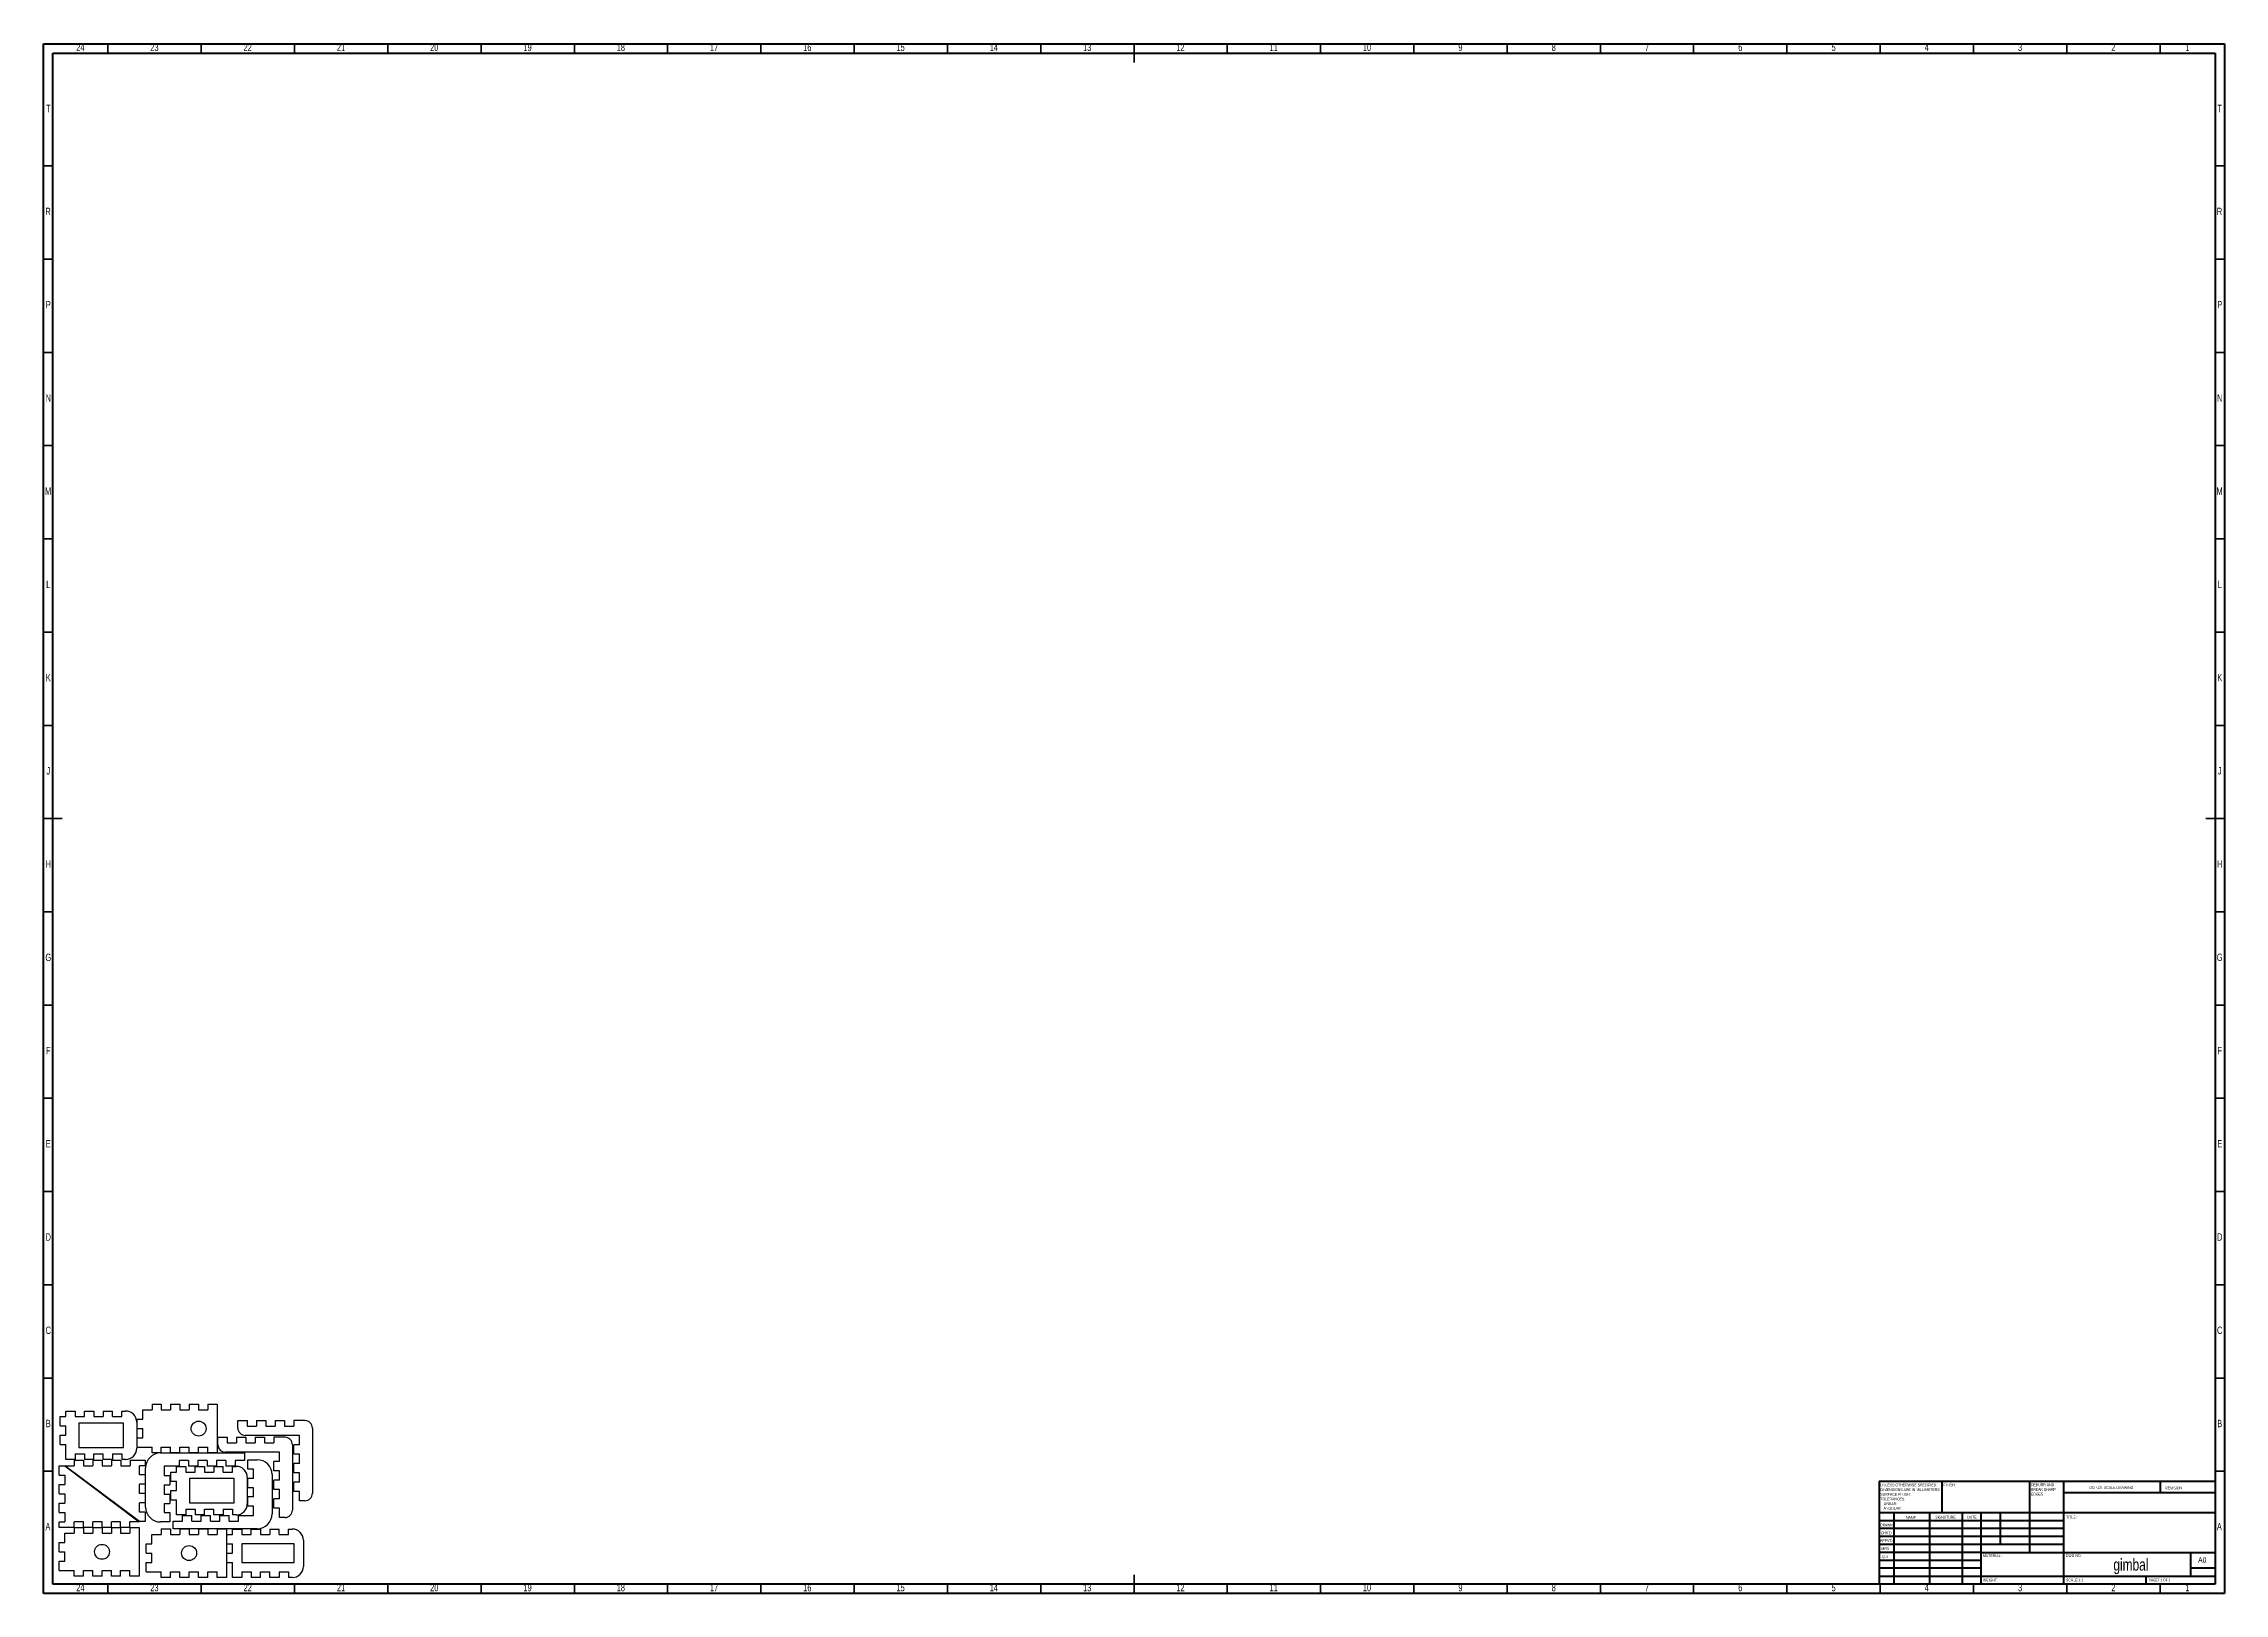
# Model space of a CAD drawing. Header units: millimetres. Extents: x 15 to 1184, y 5 to 836.
import ezdxf

# ---------------------------------------------------------------- set-up
doc = ezdxf.new("R2010")
doc.units = ezdxf.units.MM
doc.styles.add('SLDTEXTSTYLE0', font='TXT', dxfattribs={"width": 0.686449})
doc.styles.add('SLDTEXTSTYLE1', font='TXT', dxfattribs={"width": 0.75})
doc.styles.add('SLDTEXTSTYLE2', font='TXT', dxfattribs={"width": 0.6875})

# ---------------------------------------------------------------- blocks, each defined once
blk = doc.blocks.new('SW_NOTE_0')
at = {"color": 0, "linetype": 'Continuous', "lineweight": 0, "char_height": 1.5, "attachment_point": 1, "style": 'SLDTEXTSTYLE1'}
for s, insert in [('UNLESS OTHERWISE SPECIFIED:', (0, 1.9)), ('TOLERANCES:', (0, -5.6)), ('DIMENSIONS ARE IN MILLIMETERS', (0, -0.6)), ('SURFACE FINISH:', (0, -3.1)), ('ANGULAR:', (1.7, -10.6)), ('LINEAR:', (1.7, -8.1))]:
    blk.add_mtext(s, dxfattribs=dict(at, insert=insert))
blk = doc.blocks.new('SW_NOTE_0_1')
at = {"color": 0, "linetype": 'Continuous', "lineweight": 0, "char_height": 1.5, "attachment_point": 1, "style": 'SLDTEXTSTYLE1'}
for s, insert in [('DEBURR AND', (0, 1.9)), ('BREAK SHARP', (0, -0.6)), ('EDGES', (0, -3.1))]:
    blk.add_mtext(s, dxfattribs=dict(at, insert=insert))

msp = doc.modelspace()

# ---------------------------------------------------------------- linework, layer by layer
at = {"color": 7, "linetype": 'Continuous', "lineweight": 70}
for p, q in [((15, 5), (15, 836)), ((15, 836), (1184, 836)), ((20, 10), (20, 831)), ((20, 831), (1179, 831)), ((1179, 831), (1179, 10)), ((1184, 836), (1184, 5)), ((1184, 5), (15, 5)), ((1179, 10), (20, 10))]:
    msp.add_line(p, q, dxfattribs=at)
at = {"color": 7, "linetype": 'Continuous', "lineweight": 35}
for p, q in [((49.5, 831), (49.5, 836)), ((99.5, 831), (99.5, 836)), ((149.5, 831), (149.5, 836)), ((199.5, 831), (199.5, 836)), ((249.5, 831), (249.5, 836)), ((299.5, 831), (299.5, 836)), ((349.5, 831), (349.5, 836)), ((399.5, 831), (399.5, 836)), ((449.5, 831), (449.5, 836)), ((499.5, 831), (499.5, 836)), ((549.5, 831), (549.5, 836)), ((599.5, 831), (599.5, 836)), ((599.5, 836), (599.5, 826)), ((649.5, 831), (649.5, 836)), ((699.5, 831), (699.5, 836)), ((749.5, 831), (749.5, 836)), ((799.5, 831), (799.5, 836)), ((849.5, 831), (849.5, 836)), ((899.5, 831), (899.5, 836)), ((949.5, 831), (949.5, 836)), ((999.5, 831), (999.5, 836)), ((1049.5, 831), (1049.5, 836)), ((1099.5, 831), (1099.5, 836)), ((1149.5, 831), (1149.5, 836)), ((20, 770.5), (15, 770.5)), ((1179, 770.5), (1184, 770.5)), ((20, 720.5), (15, 720.5)), ((1179, 720.5), (1184, 720.5)), ((20, 670.5), (15, 670.5)), ((1179, 670.5), (1184, 670.5)), ((20, 620.5), (15, 620.5)), ((1179, 620.5), (1184, 620.5)), ((20, 570.5), (15, 570.5)), ((1179, 570.5), (1184, 570.5)), ((20, 520.5), (15, 520.5)), ((1179, 520.5), (1184, 520.5)), ((20, 470.5), (15, 470.5)), ((1179, 470.5), (1184, 470.5)), ((20, 420.5), (15, 420.5)), ((15, 420.5), (25, 420.5)), ((1184, 420.5), (1174, 420.5)), ((1179, 420.5), (1184, 420.5)), ((20, 370.5), (15, 370.5)), ((1179, 370.5), (1184, 370.5)), ((20, 320.5), (15, 320.5)), ((1179, 320.5), (1184, 320.5)), ((20, 270.5), (15, 270.5)), ((1179, 270.5), (1184, 270.5)), ((20, 220.5), (15, 220.5)), ((1179, 220.5), (1184, 220.5)), ((20, 170.5), (15, 170.5)), ((1179, 170.5), (1184, 170.5)), ((20, 120.5), (15, 120.5)), ((1179, 120.5), (1184, 120.5)), ((20, 70.5), (15, 70.5)), ((1179, 70.5), (1184, 70.5)), ((599.5, 5), (599.5, 15)), ((49.5, 10), (49.5, 5)), ((99.5, 10), (99.5, 5)), ((149.5, 10), (149.5, 5)), ((199.5, 10), (199.5, 5)), ((249.5, 10), (249.5, 5)), ((299.5, 10), (299.5, 5)), ((349.5, 10), (349.5, 5)), ((399.5, 10), (399.5, 5)), ((449.5, 10), (449.5, 5)), ((499.5, 10), (499.5, 5)), ((549.5, 10), (549.5, 5)), ((599.5, 10), (599.5, 5)), ((649.5, 10), (649.5, 5)), ((699.5, 10), (699.5, 5)), ((749.5, 10), (749.5, 5)), ((799.5, 10), (799.5, 5)), ((849.5, 10), (849.5, 5)), ((899.5, 10), (899.5, 5)), ((949.5, 10), (949.5, 5)), ((999.5, 10), (999.5, 5)), ((1049.5, 10), (1049.5, 5)), ((1099.5, 10), (1099.5, 5)), ((1149.5, 10), (1149.5, 5))]:
    msp.add_line(p, q, dxfattribs=at)
at = {"color": 7, "linetype": 'Continuous', "lineweight": 25}
for p, q in [((73.1, 106.4), (73.1, 103.4)), ((73.1, 106.4), (78.1, 106.4)), ((78.1, 106.4), (78.1, 103.4)), ((83.1, 106.4), (83.1, 103.4)), ((83.1, 106.4), (88.1, 106.4)), ((88.1, 106.4), (88.1, 103.4)), ((93.1, 106.4), (93.1, 103.4)), ((93.1, 106.4), (98.1, 106.4)), ((98.1, 106.4), (98.1, 103.4)), ((103.1, 106.4), (103.1, 103.4)), ((103.1, 106.4), (108.1, 106.4)), ((108.1, 106.4), (108.1, 80.4)), ((23.9, 94.8), (23.9, 99.8)), ((23.9, 99.8), (26.9, 99.8)), ((23.9, 94.8), (26.9, 94.8)), ((26.9, 99.8), (26.9, 102.8)), ((26.9, 102.8), (31.9, 102.8)), ((26.9, 89.8), (26.9, 94.8)), ((31.9, 102.8), (31.9, 99.8)), ((31.9, 99.8), (36.9, 99.8)), ((57.9, 96.3), (33.9, 96.3)), ((33.9, 96.3), (33.9, 83.3)), ((36.9, 99.8), (36.9, 102.8)), ((36.9, 102.8), (41.9, 102.8)), ((41.9, 102.8), (41.9, 99.8)), ((41.9, 99.8), (46.9, 99.8)), ((46.9, 102.8), (46.9, 99.8)), ((46.9, 102.8), (51.9, 102.8)), ((51.9, 99.8), (51.9, 102.8)), ((51.9, 99.8), (56.9, 99.8)), ((56.9, 99.8), (56.9, 102.8)), ((56.9, 102.8), (58.9, 102.8)), ((57.9, 83.3), (57.9, 96.3)), ((64.9, 96.8), (64.9, 82.8)), ((65.1, 93.4), (65.1, 98.4)), ((65.1, 98.4), (68.1, 98.4)), ((68.1, 98.4), (68.1, 103.4)), ((68.1, 103.4), (73.1, 103.4)), ((78.1, 103.4), (83.1, 103.4)), ((88.1, 103.4), (93.1, 103.4)), ((98.1, 103.4), (103.1, 103.4)), ((119.1, 97.7), (124.1, 97.7)), ((119.1, 93.7), (119.1, 97.7)), ((124.1, 97.7), (124.1, 94.7)), ((124.1, 94.7), (129.1, 94.7)), ((129.1, 97.7), (129.1, 94.7)), ((129.1, 97.7), (134.1, 97.7)), ((134.1, 97.7), (134.1, 94.7)), ((134.1, 94.7), (139.1, 94.7)), ((139.1, 97.7), (139.1, 94.7)), ((139.1, 97.7), (144.1, 97.7)), ((144.1, 97.7), (144.1, 94.7)), ((144.1, 94.7), (149.1, 94.7)), ((149.1, 97.7), (149.1, 94.7)), ((155.1, 97.7), (149.1, 97.7)), ((159.1, 93.7), (159.1, 58.7)), ((23.9, 84.8), (23.9, 89.8)), ((23.9, 89.8), (26.9, 89.8)), ((23.9, 84.8), (26.9, 84.8)), ((26.9, 76.8), (26.9, 84.8)), ((33.9, 83.3), (57.9, 83.3)), ((65.1, 93.4), (68.1, 93.4)), ((65.1, 83.4), (65.1, 88.4)), ((65.1, 88.4), (68.1, 88.4)), ((65.1, 83.4), (73.1, 83.4)), ((68.1, 88.4), (68.1, 93.4)), ((73.1, 80.4), (73.1, 83.4)), ((78.1, 83.4), (83.1, 83.4)), ((78.1, 80.4), (78.1, 83.4)), ((83.1, 80.4), (83.1, 83.4)), ((88.1, 83.4), (93.1, 83.4)), ((88.1, 80.4), (88.1, 83.4)), ((93.1, 80.4), (93.1, 83.4)), ((98.1, 80.4), (98.1, 83.4)), ((98.1, 83.4), (103.1, 83.4)), ((103.1, 80.4), (103.1, 83.4)), ((108.4, 88.7), (113.4, 88.7)), ((108.4, 84.7), (108.4, 88.7)), ((113.4, 88.7), (113.4, 85.7)), ((113.4, 85.7), (118.4, 85.7)), ((118.4, 88.7), (118.4, 85.7)), ((118.4, 88.7), (123.4, 88.7)), ((152.1, 89.7), (123.1, 89.7)), ((123.4, 88.7), (123.4, 85.7)), ((123.4, 85.7), (128.4, 85.7)), ((128.4, 88.7), (128.4, 85.7)), ((128.4, 88.7), (133.4, 88.7)), ((133.4, 88.7), (133.4, 85.7)), ((133.4, 85.7), (138.4, 85.7)), ((138.4, 88.7), (138.4, 85.7)), ((144.4, 88.7), (138.4, 88.7)), ((148.4, 84.7), (148.4, 49.7)), ((149.1, 79.7), (149.1, 84.7)), ((152.1, 84.7), (149.1, 84.7)), ((152.1, 84.7), (152.1, 89.7)), ((23.3, 68.4), (23.3, 73.4)), ((23.3, 73.4), (26.3, 73.4)), ((26.3, 73.4), (66.3, 43.4)), ((66.4, 43.5), (26.4, 73.5)), ((26.4, 73.5), (31.4, 73.5)), ((31.9, 76.8), (26.9, 76.8)), ((31.4, 76.5), (31.4, 73.5)), ((31.4, 76.5), (36.4, 76.5)), ((31.9, 79.8), (36.9, 79.8)), ((31.9, 79.8), (31.9, 76.8)), ((36.4, 76.5), (36.4, 73.5)), ((36.4, 73.5), (41.4, 73.5)), ((36.9, 79.8), (36.9, 76.8)), ((41.9, 76.8), (36.9, 76.8)), ((41.4, 76.5), (46.4, 76.5)), ((41.4, 76.5), (41.4, 73.5)), ((41.9, 79.8), (46.9, 79.8)), ((41.9, 76.8), (41.9, 79.8)), ((46.4, 76.5), (46.4, 73.5)), ((46.4, 73.5), (51.4, 73.5)), ((46.9, 76.8), (46.9, 79.8)), ((51.9, 76.8), (46.9, 76.8)), ((51.4, 76.5), (51.4, 73.5)), ((51.4, 76.5), (56.4, 76.5)), ((51.9, 79.8), (56.9, 79.8)), ((51.9, 79.8), (51.9, 76.8)), ((56.4, 76.5), (56.4, 73.5)), ((56.4, 73.5), (61.4, 73.5)), ((56.9, 79.8), (56.9, 76.8)), ((58.9, 76.8), (56.9, 76.8)), ((61.4, 76.5), (61.4, 73.5)), ((61.4, 76.5), (69.4, 76.5)), ((69.4, 73.5), (66.4, 73.5)), ((66.4, 68.5), (66.4, 73.5)), ((69.4, 76.5), (69.4, 73.5)), ((69.7, 51.3), (69.7, 72.3)), ((78.1, 80.4), (73.1, 80.4)), ((77.7, 80.3), (122.7, 80.3)), ((87.7, 73.3), (79.7, 73.3)), ((79.7, 73.3), (79.7, 68.3)), ((88.1, 80.4), (83.1, 80.4)), ((86.2, 70.1), (86.2, 73.1)), ((86.2, 73.1), (91.2, 73.1)), ((92.7, 76.3), (87.7, 76.3)), ((87.7, 76.3), (87.7, 73.3)), ((91.2, 73.1), (91.2, 70.1)), ((92.7, 76.3), (92.7, 73.3)), ((97.7, 73.3), (92.7, 73.3)), ((98.1, 80.4), (93.1, 80.4)), ((96.2, 70.1), (96.2, 73.1)), ((96.2, 73.1), (101.2, 73.1)), ((102.7, 76.3), (97.7, 76.3)), ((97.7, 76.3), (97.7, 73.3)), ((101.2, 73.1), (101.2, 70.1)), ((102.7, 76.3), (102.7, 73.3)), ((107.7, 73.3), (102.7, 73.3)), ((108.1, 80.4), (103.1, 80.4)), ((106.2, 73.1), (106.2, 70.1)), ((106.2, 73.1), (111.2, 73.1)), ((112.7, 76.3), (107.7, 76.3)), ((107.7, 76.3), (107.7, 73.3)), ((111.2, 70.1), (111.2, 73.1)), ((141.4, 80.7), (112.4, 80.7)), ((112.7, 76.3), (112.7, 73.3)), ((117.7, 73.3), (112.7, 73.3)), ((116.2, 70.1), (116.2, 73.1)), ((116.2, 73.1), (118.2, 73.1)), ((122.7, 76.3), (117.7, 76.3)), ((117.7, 76.3), (117.7, 73.3)), ((122.7, 80.3), (122.7, 76.3)), ((124.5, 71.7), (124.5, 76.7)), ((124.5, 76.7), (129.5, 76.7)), ((127.5, 71.7), (124.5, 71.7)), ((127.5, 66.7), (127.5, 71.7)), ((138.4, 70.7), (138.4, 75.7)), ((141.4, 75.7), (138.4, 75.7)), ((141.4, 70.7), (138.4, 70.7)), ((141.4, 75.7), (141.4, 80.7)), ((141.4, 65.7), (141.4, 70.7)), ((152.1, 79.7), (149.1, 79.7)), ((149.1, 69.7), (149.1, 74.7)), ((152.1, 74.7), (149.1, 74.7)), ((152.1, 74.7), (152.1, 79.7)), ((23.3, 68.4), (26.3, 68.4)), ((23.3, 58.4), (23.3, 63.4)), ((23.3, 63.4), (26.3, 63.4)), ((26.3, 68.4), (26.3, 63.4)), ((69.4, 68.5), (66.4, 68.5)), ((69.4, 63.5), (66.4, 63.5)), ((66.4, 58.5), (66.4, 63.5)), ((69.4, 58.5), (66.4, 58.5)), ((69.4, 68.5), (69.4, 63.5)), ((69.4, 58.5), (69.4, 53.5)), ((79.7, 68.3), (82.7, 68.3)), ((79.7, 63.3), (82.7, 63.3)), ((79.7, 63.3), (79.7, 58.3)), ((82.7, 68.3), (82.7, 63.3)), ((83.2, 65.1), (83.2, 70.1)), ((83.2, 70.1), (86.2, 70.1)), ((83.2, 65.1), (86.2, 65.1)), ((83.2, 55.1), (83.2, 60.1)), ((83.2, 60.1), (86.2, 60.1)), ((86.2, 60.1), (86.2, 65.1)), ((91.2, 70.1), (96.2, 70.1)), ((117.2, 66.6), (93.2, 66.6)), ((93.2, 66.6), (93.2, 53.6)), ((101.2, 70.1), (106.2, 70.1)), ((111.2, 70.1), (116.2, 70.1)), ((117.2, 53.6), (117.2, 66.6)), ((124.2, 67.1), (124.2, 53.1)), ((124.5, 61.7), (124.5, 66.7)), ((127.5, 66.7), (124.5, 66.7)), ((127.5, 61.7), (124.5, 61.7)), ((127.5, 56.7), (127.5, 61.7)), ((137.5, 68.7), (137.5, 47.7)), ((138.4, 60.7), (138.4, 65.7)), ((141.4, 65.7), (138.4, 65.7)), ((141.4, 60.7), (138.4, 60.7)), ((141.4, 55.7), (141.4, 60.7)), ((152.1, 69.7), (149.1, 69.7)), ((149.1, 59.7), (149.1, 64.7)), ((152.1, 64.7), (149.1, 64.7)), ((152.1, 59.7), (149.1, 59.7)), ((152.1, 64.7), (152.1, 69.7)), ((152.1, 54.7), (152.1, 59.7)), ((23.3, 58.4), (26.3, 58.4)), ((23.3, 48.4), (23.3, 53.4)), ((23.3, 53.4), (26.3, 53.4)), ((23.3, 48.4), (26.3, 48.4)), ((26.3, 58.4), (26.3, 53.4)), ((26.3, 48.4), (26.3, 43.4)), ((69.4, 53.5), (66.4, 53.5)), ((66.4, 48.5), (66.4, 53.5)), ((69.4, 48.5), (66.4, 48.5)), ((69.4, 48.5), (69.4, 43.5)), ((79.7, 58.3), (82.7, 58.3)), ((79.7, 53.3), (82.7, 53.3)), ((79.7, 53.3), (79.7, 48.3)), ((79.7, 48.3), (82.7, 48.3)), ((82.7, 58.3), (82.7, 53.3)), ((82.7, 48.3), (82.7, 43.3)), ((83.2, 55.1), (86.2, 55.1)), ((86.2, 47.1), (86.2, 55.1)), ((91.2, 47.1), (86.2, 47.1)), ((91.2, 50.1), (96.2, 50.1)), ((91.2, 50.1), (91.2, 47.1)), ((93.2, 53.6), (117.2, 53.6)), ((96.2, 50.1), (96.2, 47.1)), ((101.2, 47.1), (96.2, 47.1)), ((101.2, 50.1), (106.2, 50.1)), ((101.2, 47.1), (101.2, 50.1)), ((106.2, 47.1), (106.2, 50.1)), ((111.2, 47.1), (106.2, 47.1)), ((111.2, 50.1), (116.2, 50.1)), ((111.2, 50.1), (111.2, 47.1)), ((116.2, 50.1), (116.2, 47.1)), ((118.2, 47.1), (116.2, 47.1)), ((124.5, 51.7), (124.5, 56.7)), ((127.5, 56.7), (124.5, 56.7)), ((127.5, 51.7), (124.5, 51.7)), ((127.5, 46.7), (127.5, 51.7)), ((138.4, 50.7), (138.4, 55.7)), ((141.4, 55.7), (138.4, 55.7)), ((141.4, 50.7), (138.4, 50.7)), ((141.4, 45.7), (141.4, 50.7)), ((155.1, 54.7), (152.1, 54.7)), ((23.3, 40.4), (23.3, 43.4)), ((23.3, 43.4), (26.3, 43.4)), ((31.3, 40.4), (23.3, 40.4)), ((26.3, 32.3), (26.3, 37.3)), ((26.3, 37.3), (31.3, 37.3)), ((31.3, 40.4), (31.3, 43.4)), ((36.3, 43.4), (31.3, 43.4)), ((31.3, 40.3), (31.3, 37.3)), ((31.3, 40.3), (36.3, 40.3)), ((36.3, 40.4), (36.3, 43.4)), ((41.3, 40.4), (36.3, 40.4)), ((36.3, 40.3), (36.3, 37.3)), ((36.3, 37.3), (41.3, 37.3)), ((41.3, 40.4), (41.3, 43.4)), ((46.3, 43.4), (41.3, 43.4)), ((41.3, 40.3), (41.3, 37.3)), ((41.3, 40.3), (46.3, 40.3)), ((46.3, 40.4), (46.3, 43.4)), ((51.3, 40.4), (46.3, 40.4)), ((46.3, 40.3), (46.3, 37.3)), ((46.3, 37.3), (51.3, 37.3)), ((51.3, 40.4), (51.3, 43.4)), ((56.3, 43.4), (51.3, 43.4)), ((51.3, 40.3), (51.3, 37.3)), ((51.3, 40.3), (56.3, 40.3)), ((56.3, 40.4), (56.3, 43.4)), ((61.3, 40.4), (56.3, 40.4)), ((56.3, 40.3), (56.3, 37.3)), ((56.3, 37.3), (61.3, 37.3)), ((61.3, 40.4), (61.3, 43.4)), ((66.3, 43.4), (61.3, 43.4)), ((61.3, 40.3), (61.3, 37.3)), ((61.3, 40.3), (66.3, 40.3)), ((66.3, 40.3), (66.3, 14.3)), ((69.4, 43.5), (66.4, 43.5)), ((73, 31.6), (73, 36.6)), ((73, 36.6), (78, 36.6)), ((82.7, 43.3), (77.7, 43.3)), ((78, 39.6), (78, 36.6)), ((78, 39.6), (83, 39.6)), ((83, 39.6), (83, 36.6)), ((83, 36.6), (88, 36.6)), ((84.5, 39.7), (84.5, 43.7)), ((84.5, 43.7), (89.5, 43.7)), ((129.5, 39.7), (84.5, 39.7)), ((88, 39.6), (88, 36.6)), ((88, 39.6), (93, 39.6)), ((89.5, 46.7), (94.5, 46.7)), ((89.5, 43.7), (89.5, 46.7)), ((93, 39.6), (93, 36.6)), ((93, 36.6), (98, 36.6)), ((94.5, 43.7), (94.5, 46.7)), ((94.5, 43.7), (99.5, 43.7)), ((98, 39.6), (98, 36.6)), ((98, 39.6), (103, 39.6)), ((99.5, 43.7), (99.5, 46.7)), ((99.5, 46.7), (104.5, 46.7)), ((103, 39.6), (103, 36.6)), ((103, 36.6), (108, 36.6)), ((104.5, 43.7), (104.5, 46.7)), ((104.5, 43.7), (109.5, 43.7)), ((108, 39.6), (108, 36.6)), ((108, 39.6), (113, 39.6)), ((109.5, 43.7), (109.5, 46.7)), ((109.5, 46.7), (114.5, 46.7)), ((113, 39.6), (113, 13.6)), ((113.3, 31.5), (113.3, 36.5)), ((113.3, 36.5), (116.3, 36.5)), ((114.5, 43.7), (114.5, 46.7)), ((114.5, 43.7), (119.5, 43.7)), ((116.3, 36.5), (116.3, 39.5)), ((116.3, 39.5), (121.3, 39.5)), ((119.5, 43.7), (119.5, 46.7)), ((119.5, 46.7), (127.5, 46.7)), ((121.3, 39.5), (121.3, 36.5)), ((121.3, 36.5), (126.3, 36.5)), ((126.3, 36.5), (126.3, 39.5)), ((126.3, 39.5), (131.3, 39.5)), ((131.3, 39.5), (131.3, 36.5)), ((131.3, 36.5), (136.3, 36.5)), ((136.3, 39.5), (136.3, 36.5)), ((136.3, 39.5), (141.3, 39.5)), ((141.3, 36.5), (141.3, 39.5)), ((141.3, 36.5), (146.3, 36.5)), ((144.4, 45.7), (141.4, 45.7)), ((146.3, 36.5), (146.3, 39.5)), ((146.3, 39.5), (148.3, 39.5)), ((23.3, 27.3), (23.3, 32.3)), ((23.3, 32.3), (26.3, 32.3)), ((23.3, 27.3), (26.3, 27.3)), ((26.3, 22.3), (26.3, 27.3)), ((70, 26.6), (70, 31.6)), ((70, 31.6), (73, 31.6)), ((70, 26.6), (73, 26.6)), ((73, 21.6), (73, 26.6)), ((113.3, 31.5), (116.3, 31.5)), ((113.3, 21.5), (113.3, 26.5)), ((113.3, 26.5), (116.3, 26.5)), ((116.3, 26.5), (116.3, 31.5)), ((121.3, 31.5), (121.3, 21.5)), ((149.3, 31.5), (121.3, 31.5)), ((149.3, 21.5), (149.3, 31.5)), ((154.3, 33.5), (154.3, 19.5)), ((23.3, 17.3), (23.3, 22.3)), ((23.3, 22.3), (26.3, 22.3)), ((23.3, 17.3), (31.3, 17.3)), ((31.3, 14.3), (31.3, 17.3)), ((36.3, 14.3), (31.3, 14.3)), ((36.3, 17.3), (41.3, 17.3)), ((36.3, 14.3), (36.3, 17.3)), ((41.3, 14.3), (41.3, 17.3)), ((46.3, 14.3), (41.3, 14.3)), ((46.3, 17.3), (51.3, 17.3)), ((46.3, 14.3), (46.3, 17.3)), ((51.3, 14.3), (51.3, 17.3)), ((56.3, 14.3), (51.3, 14.3)), ((56.3, 14.3), (56.3, 17.3)), ((56.3, 17.3), (61.3, 17.3)), ((61.3, 14.3), (61.3, 17.3)), ((66.3, 14.3), (61.3, 14.3)), ((70, 16.6), (70, 21.6)), ((70, 21.6), (73, 21.6)), ((70, 16.6), (78, 16.6)), ((78, 13.6), (78, 16.6)), ((83, 13.6), (78, 13.6)), ((83, 16.6), (88, 16.6)), ((83, 13.6), (83, 16.6)), ((88, 13.6), (88, 16.6)), ((93, 13.6), (88, 13.6)), ((93, 16.6), (98, 16.6)), ((93, 13.6), (93, 16.6)), ((98, 13.6), (98, 16.6)), ((103, 13.6), (98, 13.6)), ((103, 13.6), (103, 16.6)), ((103, 16.6), (108, 16.6)), ((108, 13.6), (108, 16.6)), ((113, 13.6), (108, 13.6)), ((113.3, 21.5), (116.3, 21.5)), ((116.3, 13.5), (116.3, 21.5)), ((121.3, 13.5), (116.3, 13.5)), ((121.3, 21.5), (149.3, 21.5)), ((121.3, 16.5), (126.3, 16.5)), ((121.3, 16.5), (121.3, 13.5)), ((126.3, 16.5), (126.3, 13.5)), ((131.3, 13.5), (126.3, 13.5)), ((131.3, 16.5), (136.3, 16.5)), ((131.3, 13.5), (131.3, 16.5)), ((136.3, 13.5), (136.3, 16.5)), ((141.3, 13.5), (136.3, 13.5)), ((141.3, 16.5), (146.3, 16.5)), ((141.3, 16.5), (141.3, 13.5)), ((146.3, 16.5), (146.3, 13.5)), ((148.3, 13.5), (146.3, 13.5))]:
    msp.add_line(p, q, dxfattribs=at)
at = {"color": 7, "linetype": 'Continuous', "lineweight": 50}
for p, q in [((999, 65.2), (1179, 65.2)), ((999, 65.2), (999, 10)), ((1032.8, 48.2), (1032.8, 65.2)), ((1079.6, 65.2), (1079.6, 27)), ((1097.8, 65.2), (1097.8, 10)), ((1179, 58.9), (1097.8, 58.9)), ((1149.8, 58.9), (1149.8, 65.2)), ((1179, 48.2), (999, 48.2)), ((1006.8, 48.2), (1006.8, 10)), ((1026, 48.2), (1026, 10)), ((1043.4, 48.2), (1043.4, 10)), ((1053.6, 10), (1053.6, 48.2)), ((1064, 31.2), (1064, 48.2)), ((1097.8, 44), (999, 44)), ((1097.8, 39.8), (999, 39.8)), ((1097.8, 35.5), (999, 35.5)), ((1097.8, 31.2), (999, 31.2)), ((1053.6, 27), (999, 27)), ((1053.6, 27), (1179, 27)), ((1166, 14.2), (1166, 27)), ((1053.6, 22.7), (999, 22.7)), ((1053.6, 18.5), (999, 18.5)), ((999, 14.2), (1179, 14.2)), ((1142, 10), (1142, 14.2)), ((1179, 18.5), (1166, 18.5))]:
    msp.add_line(p, q, dxfattribs=at)
at = {"color": 7, "linetype": 'Continuous', "lineweight": 25}
for centre in [(98.1, 93.4), (46.3, 27.3), (93, 26.6)]:
    msp.add_circle(centre, 4, dxfattribs=at)
for centre, radius, start, end in [((58.9, 96.8), 6, 0, 90), ((123.1, 93.7), 4, 180, 270), ((155.1, 93.7), 4, 0, 90), ((58.9, 82.8), 6, 270, 0), ((112.4, 84.7), 4, 180, 270), ((144.4, 84.7), 4, 0, 90), ((77.7, 72.3), 8, 90, 180), ((118.2, 67.1), 6, 0, 90), ((129.5, 68.7), 8, 0, 90), ((155.1, 58.7), 4, 270, 0), ((77.7, 51.3), 8, 180, 270), ((118.2, 53.1), 6, 270, 0), ((129.5, 47.7), 8, 270, 0), ((144.4, 49.7), 4, 270, 0), ((148.3, 33.5), 6, 0, 90), ((148.3, 19.5), 6, 270, 0)]:
    msp.add_arc(centre, radius, start, end, dxfattribs=at)

# ---------------------------------------------------------------- block references
at = {"color": 7, "linetype": 'Continuous', "lineweight": 0}
for name, p in [('SW_NOTE_0', (999.6, 62)), ('SW_NOTE_0_1', (1080.3, 62.1))]:
    msp.add_blockref(name, p, dxfattribs=at)

# ---------------------------------------------------------------- texts
for s, insert, char_height, attachment_point, style in [('24', (34.7, 836.1), 3.97, 2, 'SLDTEXTSTYLE1'), ('23', (74.4, 836.1), 3.97, 2, 'SLDTEXTSTYLE1'), ('22', (124.4, 836.1), 3.97, 2, 'SLDTEXTSTYLE1'), ('21', (174.4, 836.1), 3.97, 2, 'SLDTEXTSTYLE1'), ('20', (224.4, 836.1), 3.97, 2, 'SLDTEXTSTYLE1'), ('19', (274.4, 836.1), 3.97, 2, 'SLDTEXTSTYLE1'), ('18', (324.4, 836.1), 3.97, 2, 'SLDTEXTSTYLE1'), ('17', (374.4, 836.1), 3.97, 2, 'SLDTEXTSTYLE1'), ('16', (424.4, 836.1), 3.97, 2, 'SLDTEXTSTYLE1'), ('15', (474.4, 836.1), 3.97, 2, 'SLDTEXTSTYLE1'), ('14', (524.4, 836.1), 3.97, 2, 'SLDTEXTSTYLE1'), ('13', (574.4, 836.1), 3.97, 2, 'SLDTEXTSTYLE1'), ('12', (624.4, 836.1), 3.97, 2, 'SLDTEXTSTYLE1'), ('11', (674.4, 836.1), 3.97, 2, 'SLDTEXTSTYLE1'), ('10', (724.4, 836.1), 3.97, 2, 'SLDTEXTSTYLE1'), ('9', (774.5, 836.1), 3.97, 2, 'SLDTEXTSTYLE1'), ('8', (824.5, 836.1), 3.97, 2, 'SLDTEXTSTYLE1'), ('7', (874.5, 836.1), 3.97, 2, 'SLDTEXTSTYLE1'), ('6', (924.5, 836.1), 3.97, 2, 'SLDTEXTSTYLE1'), ('5', (974.5, 836.1), 3.97, 2, 'SLDTEXTSTYLE1'), ('4', (1024.5, 836.1), 3.97, 2, 'SLDTEXTSTYLE1'), ('3', (1074.5, 836.1), 3.97, 2, 'SLDTEXTSTYLE1'), ('2', (1124.5, 836.1), 3.97, 2, 'SLDTEXTSTYLE1'), ('1', (1164.2, 836.1), 3.97, 2, 'SLDTEXTSTYLE1'), ('T', (17.5, 803.3), 3.97, 2, 'SLDTEXTSTYLE1'), ('T', (1181.5, 803.3), 3.97, 2, 'SLDTEXTSTYLE1'), ('R', (17.4, 748.1), 3.97, 2, 'SLDTEXTSTYLE1'), ('R', (1181.4, 748.1), 3.97, 2, 'SLDTEXTSTYLE1'), ('P', (17.5, 698.1), 3.97, 2, 'SLDTEXTSTYLE1'), ('P', (1181.5, 698.1), 3.97, 2, 'SLDTEXTSTYLE1'), ('N', (17.5, 648.1), 3.97, 2, 'SLDTEXTSTYLE1'), ('N', (1181.5, 648.1), 3.97, 2, 'SLDTEXTSTYLE1'), ('M', (17.4, 598.1), 3.97, 2, 'SLDTEXTSTYLE1'), ('M', (1181.4, 598.1), 3.97, 2, 'SLDTEXTSTYLE1'), ('L', (17.5, 548.1), 3.97, 2, 'SLDTEXTSTYLE1'), ('L', (1181.5, 548.1), 3.97, 2, 'SLDTEXTSTYLE1'), ('K', (17.5, 498.1), 3.97, 2, 'SLDTEXTSTYLE1'), ('K', (1181.5, 498.1), 3.97, 2, 'SLDTEXTSTYLE1'), ('J', (17.5, 448.1), 3.97, 2, 'SLDTEXTSTYLE1'), ('J', (1181.5, 448.1), 3.97, 2, 'SLDTEXTSTYLE1'), ('H', (17.5, 398.1), 3.97, 2, 'SLDTEXTSTYLE1'), ('H', (1181.5, 398.1), 3.97, 2, 'SLDTEXTSTYLE1'), ('G', (17.5, 348.1), 3.97, 2, 'SLDTEXTSTYLE1'), ('G', (1181.5, 348.1), 3.97, 2, 'SLDTEXTSTYLE1'), ('F', (17.5, 298.1), 3.97, 2, 'SLDTEXTSTYLE1'), ('F', (1181.5, 298.1), 3.97, 2, 'SLDTEXTSTYLE1'), ('E', (17.5, 248.1), 3.97, 2, 'SLDTEXTSTYLE1'), ('E', (1181.5, 248.1), 3.97, 2, 'SLDTEXTSTYLE1'), ('D', (17.5, 198.1), 3.97, 2, 'SLDTEXTSTYLE1'), ('D', (1181.5, 198.1), 3.97, 2, 'SLDTEXTSTYLE1'), ('C', (17.5, 148.1), 3.97, 2, 'SLDTEXTSTYLE1'), ('C', (1181.5, 148.1), 3.97, 2, 'SLDTEXTSTYLE1'), ('B', (17.5, 98.1), 3.97, 2, 'SLDTEXTSTYLE1'), ('B', (1181.5, 98.1), 3.97, 2, 'SLDTEXTSTYLE1'), ('FINISH:', (1033.4, 63.9), 1.5, 1, 'SLDTEXTSTYLE1'), ('DO NOT SCALE DRAWING', (1111.6, 62.5), 1.5, 1, 'SLDTEXTSTYLE1'), ('REVISION', (1152.3, 62.3), 1.5, 1, 'SLDTEXTSTYLE1'), ('A', (17.3, 42.8), 3.97, 2, 'SLDTEXTSTYLE1'), ('DRAWN', (999.6, 42.4), 1.5, 1, 'SLDTEXTSTYLE0'), ("CHK'D", (999.9, 38.2), 1.5, 1, 'SLDTEXTSTYLE1'), ('NAME', (1013.3, 46.5), 1.5, 1, 'SLDTEXTSTYLE1'), ('SIGNATURE', (1029, 46.6), 1.5, 1, 'SLDTEXTSTYLE1'), ('DATE', (1046.2, 46.6), 1.5, 1, 'SLDTEXTSTYLE1'), ('TITLE:', (1099.1, 46.6), 1.5, 1, 'SLDTEXTSTYLE1'), ('A', (1181.3, 42.8), 3.97, 2, 'SLDTEXTSTYLE1'), ("APPV'D", (999.4, 34.1), 1.5, 1, 'SLDTEXTSTYLE1'), ('MFG', (1000.1, 29.7), 1.5, 1, 'SLDTEXTSTYLE1'), ('Q.A', (1000.5, 25.5), 1.5, 1, 'SLDTEXTSTYLE1'), ('MATERIAL:', (1054.6, 26), 1.5, 1, 'SLDTEXTSTYLE1'), ('DWG NO.', (1099, 26), 1.5, 1, 'SLDTEXTSTYLE1'), ('gimbal', (1133.9, 23.6), 6.35, 2, 'SLDTEXTSTYLE1'), ('A0', (1169.9, 24.4), 2.91, 1, 'SLDTEXTSTYLE1'), ('WEIGHT:', (1054.6, 12.9), 1.5, 1, 'SLDTEXTSTYLE1'), ('SCALE:1:1', (1099.1, 12.9), 1.5, 1, 'SLDTEXTSTYLE1'), ('SHEET 1 OF 1', (1143.5, 12.9), 1.5, 1, 'SLDTEXTSTYLE2'), ('24', (34.7, 10.1), 3.97, 2, 'SLDTEXTSTYLE1'), ('23', (74.4, 10.1), 3.97, 2, 'SLDTEXTSTYLE1'), ('22', (124.4, 10.1), 3.97, 2, 'SLDTEXTSTYLE1'), ('21', (174.4, 10.1), 3.97, 2, 'SLDTEXTSTYLE1'), ('20', (224.4, 10.1), 3.97, 2, 'SLDTEXTSTYLE1'), ('19', (274.4, 10.1), 3.97, 2, 'SLDTEXTSTYLE1'), ('18', (324.4, 10.1), 3.97, 2, 'SLDTEXTSTYLE1'), ('17', (374.4, 10.1), 3.97, 2, 'SLDTEXTSTYLE1'), ('16', (424.4, 10.1), 3.97, 2, 'SLDTEXTSTYLE1'), ('15', (474.4, 10.1), 3.97, 2, 'SLDTEXTSTYLE1'), ('14', (524.4, 10.1), 3.97, 2, 'SLDTEXTSTYLE1'), ('13', (574.4, 10.1), 3.97, 2, 'SLDTEXTSTYLE1'), ('12', (624.4, 10.1), 3.97, 2, 'SLDTEXTSTYLE1'), ('11', (674.4, 10.1), 3.97, 2, 'SLDTEXTSTYLE1'), ('10', (724.4, 10.1), 3.97, 2, 'SLDTEXTSTYLE1'), ('9', (774.5, 10.1), 3.97, 2, 'SLDTEXTSTYLE1'), ('8', (824.5, 10.1), 3.97, 2, 'SLDTEXTSTYLE1'), ('7', (874.5, 10.1), 3.97, 2, 'SLDTEXTSTYLE1'), ('6', (924.5, 10.1), 3.97, 2, 'SLDTEXTSTYLE1'), ('5', (974.5, 10.1), 3.97, 2, 'SLDTEXTSTYLE1'), ('4', (1024.5, 10.1), 3.97, 2, 'SLDTEXTSTYLE1'), ('3', (1074.5, 10.1), 3.97, 2, 'SLDTEXTSTYLE1'), ('2', (1124.5, 10.1), 3.97, 2, 'SLDTEXTSTYLE1'), ('1', (1164.2, 10.1), 3.97, 2, 'SLDTEXTSTYLE1')]:
    msp.add_mtext(s, dxfattribs=dict(at, insert=insert, char_height=char_height, attachment_point=attachment_point, style=style))

doc.saveas('drawing.dxf')
